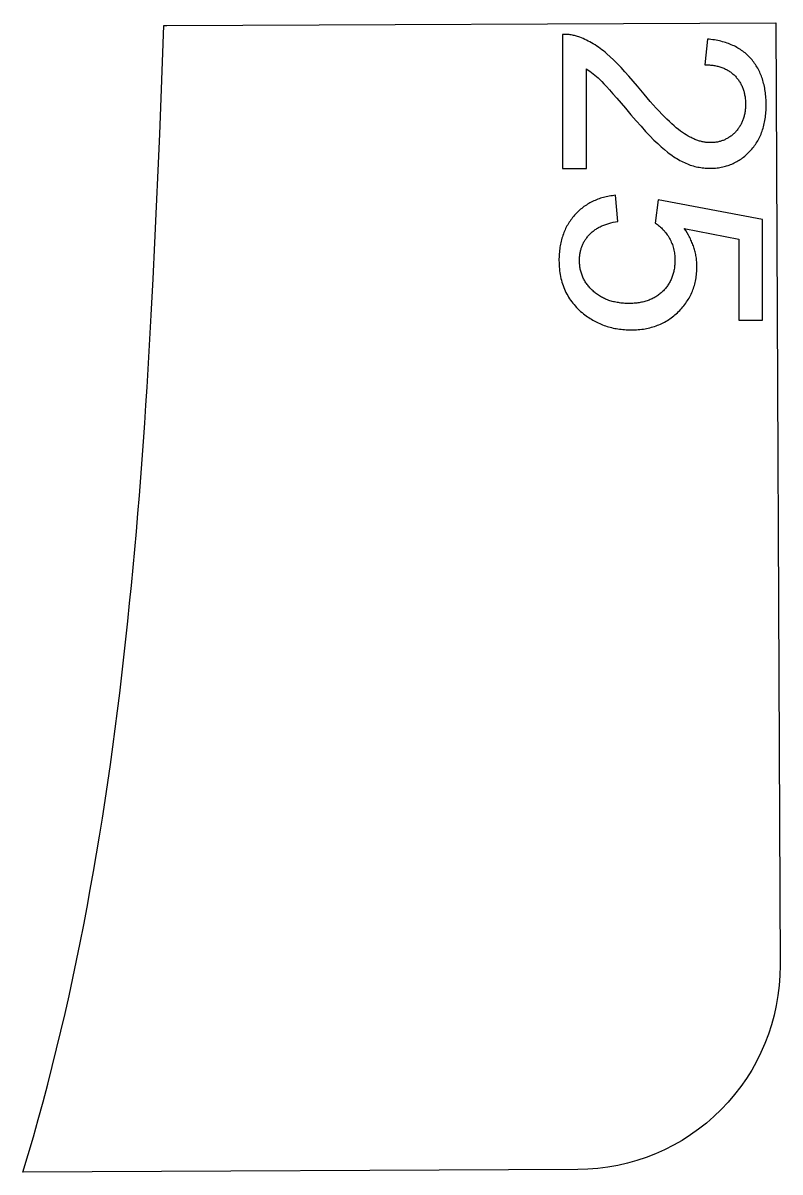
# Model space of a CAD drawing. Extents: x -8894 to -3022, y 6798 to 8329.
# Drawn here: x -6539.2 to -6352.8, y 7723.2 to 8006 of the extents above; entities that cross this region are included whole.
import ezdxf

# ---------------------------------------------------------------- set-up
doc = ezdxf.new("R2010")
doc.units = 0
doc.layers.add('LAYER_03', color=7, linetype='CONTINUOUS')
doc.layers.add('STEVILKE', color=7, linetype='CONTINUOUS')

msp = doc.modelspace()

# ---------------------------------------------------------------- linework, layer by layer
at = {"layer": 'LAYER_03'}
msp.add_lwpolyline([(-6402.56, 7723.8), (-6539.24, 7723.21), (-6537.94, 7727.52), (-6536.68, 7731.84), (-6535.46, 7736.17), (-6534.28, 7740.5), (-6533.13, 7744.83), (-6532.02, 7749.17), (-6530.94, 7753.51), (-6529.89, 7757.86), (-6528.88, 7762.21), (-6527.9, 7766.56), (-6526.95, 7770.92), (-6526.03, 7775.28), (-6525.14, 7779.65), (-6524.28, 7784.02), (-6523.45, 7788.39), (-6522.65, 7792.77), (-6521.87, 7797.14), (-6521.11, 7801.53), (-6520.39, 7805.91), (-6519.68, 7810.3), (-6519, 7814.69), (-6518.35, 7819.09), (-6517.72, 7823.49), (-6517.11, 7827.89), (-6516.52, 7832.29), (-6515.95, 7836.69), (-6515.4, 7841.1), (-6514.88, 7845.51), (-6514.37, 7849.93), (-6513.88, 7854.34), (-6513.41, 7858.76), (-6512.96, 7863.18), (-6512.52, 7867.6), (-6512.1, 7872.02), (-6511.69, 7876.45), (-6511.3, 7880.88), (-6510.93, 7885.31), (-6510.57, 7889.74), (-6510.22, 7894.17), (-6509.89, 7898.61), (-6509.57, 7903.04), (-6509.26, 7907.48), (-6508.96, 7911.92), (-6508.68, 7916.36), (-6508.4, 7920.8), (-6508.14, 7925.24), (-6507.63, 7934.13), (-6507.17, 7943.03), (-6506.73, 7951.92), (-6506.32, 7960.83), (-6505.93, 7969.73), (-6505.56, 7978.64), (-6505.21, 7987.54), (-6504.53, 8005.36), (-6503.78, 8005.37), (-6353.78, 8006.01), (-6352.78, 7774.02, -0.414214)], format="xyb", close=True, dxfattribs=at)
at = {"layer": 'STEVILKE'}
for points in [[(-6406.37, 8003.21), (-6406.37, 7970.18), (-6400.47, 7970.18), (-6400.47, 7994.69), (-6400.05, 7994.43), (-6399.64, 7994.14), (-6399.22, 7993.85), (-6398.81, 7993.53), (-6398.39, 7993.2), (-6397.98, 7992.85), (-6397.56, 7992.48), (-6397.15, 7992.1), (-6396.93, 7991.89), (-6396.69, 7991.65), (-6396.14, 7991.07), (-6395.49, 7990.37), (-6394.75, 7989.54), (-6393.92, 7988.59), (-6392.99, 7987.52), (-6390.86, 7985.01), (-6389.5, 7983.42), (-6388.21, 7981.94), (-6387, 7980.58), (-6385.87, 7979.34), (-6384.81, 7978.22), (-6383.82, 7977.21), (-6382.91, 7976.32), (-6382.07, 7975.55), (-6381.27, 7974.87), (-6380.48, 7974.23), (-6380.09, 7973.93), (-6379.71, 7973.64), (-6379.32, 7973.37), (-6378.94, 7973.11), (-6378.56, 7972.86), (-6378.18, 7972.63), (-6377.81, 7972.4), (-6377.43, 7972.19), (-6377.06, 7972), (-6376.7, 7971.81), (-6376.33, 7971.64), (-6375.97, 7971.48), (-6375.6, 7971.33), (-6375.24, 7971.19), (-6374.88, 7971.06), (-6374.51, 7970.94), (-6374.15, 7970.83), (-6373.78, 7970.73), (-6373.41, 7970.64), (-6373.04, 7970.56), (-6372.67, 7970.49), (-6372.3, 7970.42), (-6371.93, 7970.37), (-6371.56, 7970.33), (-6371.19, 7970.29), (-6370.82, 7970.27), (-6370.44, 7970.26), (-6370.07, 7970.25), (-6369.7, 7970.26), (-6369.34, 7970.27), (-6368.98, 7970.29), (-6368.63, 7970.32), (-6368.27, 7970.35), (-6367.93, 7970.4), (-6367.58, 7970.45), (-6367.24, 7970.51), (-6366.9, 7970.58), (-6366.57, 7970.66), (-6366.24, 7970.75), (-6365.92, 7970.84), (-6365.59, 7970.94), (-6365.28, 7971.05), (-6364.96, 7971.17), (-6364.65, 7971.3), (-6364.34, 7971.43), (-6364.04, 7971.58), (-6363.74, 7971.73), (-6363.44, 7971.89), (-6363.15, 7972.06), (-6362.86, 7972.23), (-6362.58, 7972.42), (-6362.3, 7972.61), (-6362.02, 7972.81), (-6361.75, 7973.02), (-6361.48, 7973.24), (-6361.21, 7973.46), (-6360.95, 7973.69), (-6360.69, 7973.94), (-6360.44, 7974.19), (-6360.19, 7974.44), (-6359.94, 7974.71), (-6359.7, 7974.98), (-6359.47, 7975.26), (-6359.25, 7975.54), (-6359.04, 7975.83), (-6358.83, 7976.12), (-6358.63, 7976.42), (-6358.44, 7976.73), (-6358.26, 7977.04), (-6358.08, 7977.36), (-6357.92, 7977.68), (-6357.76, 7978.01), (-6357.6, 7978.35), (-6357.46, 7978.69), (-6357.32, 7979.03), (-6357.19, 7979.39), (-6357.07, 7979.74), (-6356.96, 7980.11), (-6356.86, 7980.48), (-6356.76, 7980.86), (-6356.67, 7981.24), (-6356.59, 7981.63), (-6356.51, 7982.02), (-6356.45, 7982.42), (-6356.39, 7982.83), (-6356.34, 7983.24), (-6356.3, 7983.65), (-6356.26, 7984.08), (-6356.23, 7984.51), (-6356.21, 7984.94), (-6356.2, 7985.38), (-6356.2, 7985.83), (-6356.21, 7986.71), (-6356.23, 7987.14), (-6356.26, 7987.56), (-6356.29, 7987.98), (-6356.33, 7988.4), (-6356.37, 7988.81), (-6356.43, 7989.21), (-6356.49, 7989.61), (-6356.56, 7990), (-6356.63, 7990.38), (-6356.72, 7990.76), (-6356.81, 7991.14), (-6356.91, 7991.51), (-6357.01, 7991.87), (-6357.12, 7992.23), (-6357.24, 7992.58), (-6357.37, 7992.92), (-6357.5, 7993.27), (-6357.64, 7993.6), (-6357.79, 7993.93), (-6357.95, 7994.25), (-6358.11, 7994.57), (-6358.28, 7994.88), (-6358.46, 7995.19), (-6358.64, 7995.49), (-6358.83, 7995.79), (-6359.03, 7996.08), (-6359.24, 7996.36), (-6359.45, 7996.64), (-6359.67, 7996.91), (-6359.9, 7997.18), (-6360.13, 7997.44), (-6360.37, 7997.69), (-6360.62, 7997.94), (-6360.87, 7998.18), (-6361.13, 7998.41), (-6361.4, 7998.64), (-6361.67, 7998.86), (-6361.95, 7999.07), (-6362.24, 7999.27), (-6362.54, 7999.47), (-6362.84, 7999.66), (-6363.14, 7999.84), (-6363.45, 8000.02), (-6363.77, 8000.19), (-6364.1, 8000.35), (-6364.43, 8000.51), (-6364.77, 8000.66), (-6365.12, 8000.8), (-6365.47, 8000.93), (-6365.83, 8001.06), (-6366.2, 8001.18), (-6366.57, 8001.3), (-6366.95, 8001.4), (-6367.33, 8001.5), (-6367.72, 8001.6), (-6368.12, 8001.68), (-6368.53, 8001.76), (-6368.94, 8001.83), (-6369.36, 8001.9), (-6369.78, 8001.96), (-6370.21, 8002.01), (-6370.65, 8002.05), (-6371.3, 7995.75), (-6371, 7995.74), (-6370.72, 7995.73), (-6370.43, 7995.72), (-6370.15, 7995.7), (-6369.88, 7995.67), (-6369.6, 7995.64), (-6369.34, 7995.61), (-6369.07, 7995.56), (-6368.81, 7995.52), (-6368.56, 7995.47), (-6368.3, 7995.41), (-6368.06, 7995.35), (-6367.81, 7995.29), (-6367.57, 7995.21), (-6367.34, 7995.14), (-6367.1, 7995.06), (-6366.88, 7994.97), (-6366.65, 7994.88), (-6366.43, 7994.78), (-6366.22, 7994.68), (-6366, 7994.57), (-6365.8, 7994.46), (-6365.59, 7994.34), (-6365.39, 7994.22), (-6365.2, 7994.09), (-6365, 7993.96), (-6364.82, 7993.82), (-6364.63, 7993.68), (-6364.45, 7993.53), (-6364.28, 7993.38), (-6364.1, 7993.22), (-6363.93, 7993.05), (-6363.77, 7992.89), (-6363.61, 7992.71), (-6363.46, 7992.54), (-6363.31, 7992.36), (-6363.17, 7992.18), (-6363.03, 7991.99), (-6362.9, 7991.81), (-6362.77, 7991.61), (-6362.65, 7991.42), (-6362.53, 7991.22), (-6362.42, 7991.02), (-6362.31, 7990.81), (-6362.21, 7990.6), (-6362.12, 7990.39), (-6362.03, 7990.17), (-6361.94, 7989.95), (-6361.86, 7989.73), (-6361.79, 7989.5), (-6361.72, 7989.27), (-6361.65, 7989.04), (-6361.59, 7988.8), (-6361.54, 7988.56), (-6361.49, 7988.32), (-6361.44, 7988.07), (-6361.4, 7987.82), (-6361.37, 7987.56), (-6361.34, 7987.31), (-6361.32, 7987.04), (-6361.3, 7986.78), (-6361.29, 7986.51), (-6361.28, 7986.24), (-6361.28, 7985.96), (-6361.28, 7985.7), (-6361.29, 7985.45), (-6361.3, 7985.19), (-6361.32, 7984.94), (-6361.34, 7984.69), (-6361.36, 7984.45), (-6361.4, 7984.21), (-6361.43, 7983.97), (-6361.47, 7983.73), (-6361.52, 7983.5), (-6361.57, 7983.27), (-6361.63, 7983.04), (-6361.69, 7982.82), (-6361.76, 7982.6), (-6361.83, 7982.38), (-6361.9, 7982.17), (-6361.98, 7981.96), (-6362.07, 7981.75), (-6362.16, 7981.54), (-6362.25, 7981.34), (-6362.36, 7981.14), (-6362.46, 7980.95), (-6362.57, 7980.76), (-6362.69, 7980.57), (-6362.81, 7980.38), (-6362.93, 7980.2), (-6363.06, 7980.02), (-6363.19, 7979.84), (-6363.33, 7979.67), (-6363.48, 7979.5), (-6363.63, 7979.33), (-6363.78, 7979.16), (-6363.94, 7979), (-6364.1, 7978.85), (-6364.26, 7978.7), (-6364.43, 7978.55), (-6364.59, 7978.41), (-6364.76, 7978.28), (-6364.93, 7978.15), (-6365.11, 7978.02), (-6365.28, 7977.9), (-6365.46, 7977.79), (-6365.64, 7977.68), (-6365.82, 7977.58), (-6366.01, 7977.48), (-6366.19, 7977.38), (-6366.38, 7977.29), (-6366.57, 7977.21), (-6366.77, 7977.13), (-6366.96, 7977.06), (-6367.16, 7976.99), (-6367.36, 7976.92), (-6367.56, 7976.87), (-6367.77, 7976.81), (-6367.97, 7976.76), (-6368.18, 7976.72), (-6368.39, 7976.68), (-6368.61, 7976.65), (-6368.82, 7976.62), (-6369.04, 7976.6), (-6369.26, 7976.58), (-6369.48, 7976.57), (-6369.71, 7976.56), (-6369.93, 7976.56), (-6370.15, 7976.56), (-6370.37, 7976.57), (-6370.59, 7976.58), (-6370.81, 7976.6), (-6371.03, 7976.63), (-6371.25, 7976.66), (-6371.47, 7976.69), (-6371.7, 7976.74), (-6371.92, 7976.78), (-6372.15, 7976.84), (-6372.37, 7976.9), (-6372.6, 7976.96), (-6372.83, 7977.03), (-6373.06, 7977.11), (-6373.29, 7977.19), (-6373.52, 7977.27), (-6373.75, 7977.37), (-6373.98, 7977.46), (-6374.21, 7977.57), (-6374.45, 7977.68), (-6374.68, 7977.79), (-6374.92, 7977.91), (-6375.39, 7978.17), (-6375.86, 7978.45), (-6376.34, 7978.75), (-6376.83, 7979.07), (-6377.31, 7979.42), (-6377.81, 7979.8), (-6378.33, 7980.22), (-6378.87, 7980.68), (-6379.44, 7981.18), (-6380.02, 7981.73), (-6380.63, 7982.31), (-6381.26, 7982.94), (-6381.91, 7983.6), (-6382.58, 7984.31), (-6383.28, 7985.06), (-6383.99, 7985.85), (-6384.73, 7986.69), (-6385.49, 7987.56), (-6386.27, 7988.48), (-6387.9, 7990.43), (-6388.95, 7991.7), (-6389.98, 7992.9), (-6390.97, 7994.02), (-6391.93, 7995.06), (-6392.86, 7996.02), (-6393.76, 7996.91), (-6394.63, 7997.72), (-6395.46, 7998.46), (-6395.87, 7998.8), (-6396.28, 7999.13), (-6396.69, 7999.44), (-6397.1, 7999.75), (-6397.52, 8000.04), (-6397.93, 8000.33), (-6398.34, 8000.6), (-6398.76, 8000.85), (-6399.18, 8001.1), (-6399.59, 8001.34), (-6400.01, 8001.56), (-6400.43, 8001.77), (-6400.85, 8001.97), (-6401.27, 8002.16), (-6401.69, 8002.33), (-6402.11, 8002.49), (-6402.36, 8002.59), (-6402.62, 8002.68), (-6402.88, 8002.76), (-6403.14, 8002.83), (-6403.4, 8002.9), (-6403.67, 8002.96), (-6403.93, 8003.02), (-6404.2, 8003.07), (-6404.46, 8003.11), (-6404.73, 8003.14), (-6405, 8003.17), (-6405.27, 8003.19), (-6405.54, 8003.21), (-6405.82, 8003.21), (-6406.09, 8003.22)], [(-6393.28, 7963.61), (-6393.67, 7963.56), (-6394.06, 7963.51), (-6394.44, 7963.46), (-6394.82, 7963.39), (-6395.19, 7963.32), (-6395.56, 7963.25), (-6395.92, 7963.16), (-6396.28, 7963.07), (-6396.63, 7962.97), (-6396.98, 7962.86), (-6397.32, 7962.75), (-6397.66, 7962.63), (-6397.99, 7962.5), (-6398.32, 7962.36), (-6398.65, 7962.22), (-6398.96, 7962.07), (-6399.28, 7961.91), (-6399.59, 7961.75), (-6399.89, 7961.57), (-6400.19, 7961.39), (-6400.48, 7961.21), (-6400.77, 7961.01), (-6401.06, 7960.81), (-6401.34, 7960.61), (-6401.61, 7960.39), (-6401.88, 7960.17), (-6402.15, 7959.94), (-6402.41, 7959.7), (-6402.67, 7959.46), (-6402.92, 7959.21), (-6403.16, 7958.95), (-6403.4, 7958.68), (-6403.64, 7958.41), (-6403.87, 7958.13), (-6404.09, 7957.85), (-6404.3, 7957.56), (-6404.5, 7957.27), (-6404.7, 7956.98), (-6404.89, 7956.67), (-6405.07, 7956.37), (-6405.25, 7956.06), (-6405.42, 7955.74), (-6405.58, 7955.42), (-6405.73, 7955.09), (-6405.87, 7954.76), (-6406.01, 7954.43), (-6406.14, 7954.09), (-6406.27, 7953.74), (-6406.38, 7953.39), (-6406.49, 7953.04), (-6406.59, 7952.68), (-6406.68, 7952.31), (-6406.77, 7951.94), (-6406.85, 7951.57), (-6406.92, 7951.19), (-6406.98, 7950.8), (-6407.04, 7950.41), (-6407.09, 7950.02), (-6407.13, 7949.62), (-6407.16, 7949.22), (-6407.19, 7948.81), (-6407.21, 7948.39), (-6407.22, 7947.98), (-6407.22, 7947.55), (-6407.21, 7947.04), (-6407.2, 7946.53), (-6407.17, 7946.02), (-6407.13, 7945.53), (-6407.07, 7945.04), (-6407.01, 7944.56), (-6406.93, 7944.08), (-6406.84, 7943.61), (-6406.74, 7943.15), (-6406.63, 7942.7), (-6406.5, 7942.25), (-6406.37, 7941.81), (-6406.22, 7941.37), (-6406.06, 7940.95), (-6405.89, 7940.53), (-6405.7, 7940.11), (-6405.51, 7939.71), (-6405.3, 7939.31), (-6405.08, 7938.91), (-6404.85, 7938.53), (-6404.61, 7938.15), (-6404.35, 7937.78), (-6404.09, 7937.41), (-6403.81, 7937.05), (-6403.52, 7936.7), (-6403.22, 7936.36), (-6402.9, 7936.02), (-6402.58, 7935.69), (-6402.24, 7935.36), (-6401.89, 7935.04), (-6401.53, 7934.73), (-6401.15, 7934.43), (-6400.84, 7934.19), (-6400.53, 7933.95), (-6400.21, 7933.72), (-6399.89, 7933.5), (-6399.56, 7933.29), (-6399.24, 7933.09), (-6398.9, 7932.89), (-6398.57, 7932.7), (-6398.23, 7932.52), (-6397.89, 7932.35), (-6397.54, 7932.18), (-6397.19, 7932.02), (-6396.83, 7931.87), (-6396.48, 7931.73), (-6396.12, 7931.59), (-6395.75, 7931.47), (-6395.38, 7931.35), (-6395.01, 7931.23), (-6394.64, 7931.13), (-6394.26, 7931.03), (-6393.87, 7930.94), (-6393.49, 7930.86), (-6393.1, 7930.79), (-6392.71, 7930.72), (-6392.31, 7930.67), (-6391.91, 7930.62), (-6391.5, 7930.57), (-6391.1, 7930.54), (-6390.68, 7930.51), (-6390.27, 7930.49), (-6389.85, 7930.48), (-6389.43, 7930.48), (-6388.99, 7930.48), (-6388.55, 7930.49), (-6388.12, 7930.52), (-6387.69, 7930.55), (-6387.27, 7930.59), (-6386.85, 7930.63), (-6386.44, 7930.69), (-6386.03, 7930.76), (-6385.63, 7930.83), (-6385.23, 7930.92), (-6384.84, 7931.01), (-6384.45, 7931.11), (-6384.07, 7931.22), (-6383.69, 7931.34), (-6383.32, 7931.47), (-6382.95, 7931.6), (-6382.59, 7931.75), (-6382.23, 7931.9), (-6381.88, 7932.06), (-6381.54, 7932.23), (-6381.2, 7932.41), (-6380.86, 7932.6), (-6380.53, 7932.8), (-6380.2, 7933.01), (-6379.88, 7933.22), (-6379.56, 7933.45), (-6379.25, 7933.68), (-6378.95, 7933.92), (-6378.65, 7934.17), (-6378.35, 7934.43), (-6378.06, 7934.7), (-6377.77, 7934.98), (-6377.49, 7935.26), (-6377.22, 7935.55), (-6376.96, 7935.84), (-6376.71, 7936.13), (-6376.47, 7936.43), (-6376.23, 7936.73), (-6376.01, 7937.04), (-6375.79, 7937.35), (-6375.58, 7937.67), (-6375.38, 7937.99), (-6375.19, 7938.31), (-6375.01, 7938.64), (-6374.84, 7938.97), (-6374.67, 7939.3), (-6374.52, 7939.64), (-6374.37, 7939.99), (-6374.24, 7940.33), (-6374.11, 7940.68), (-6373.99, 7941.04), (-6373.88, 7941.4), (-6373.78, 7941.76), (-6373.68, 7942.13), (-6373.6, 7942.5), (-6373.52, 7942.87), (-6373.46, 7943.25), (-6373.4, 7943.64), (-6373.35, 7944.02), (-6373.31, 7944.41), (-6373.28, 7944.81), (-6373.26, 7945.21), (-6373.24, 7945.61), (-6373.24, 7946.02), (-6373.24, 7946.33), (-6373.25, 7946.63), (-6373.27, 7946.94), (-6373.29, 7947.25), (-6373.32, 7947.55), (-6373.35, 7947.86), (-6373.39, 7948.16), (-6373.44, 7948.46), (-6373.49, 7948.76), (-6373.55, 7949.06), (-6373.61, 7949.36), (-6373.68, 7949.66), (-6373.76, 7949.96), (-6373.84, 7950.26), (-6373.93, 7950.55), (-6374.02, 7950.85), (-6374.12, 7951.14), (-6374.23, 7951.44), (-6374.34, 7951.73), (-6374.46, 7952.02), (-6374.59, 7952.31), (-6374.72, 7952.6), (-6374.86, 7952.89), (-6375, 7953.18), (-6375.15, 7953.47), (-6375.31, 7953.76), (-6375.64, 7954.33), (-6376, 7954.9), (-6376.38, 7955.46), (-6362.95, 7952.77), (-6362.95, 7932.83), (-6357.08, 7932.83), (-6357.08, 7957.68), (-6382.75, 7962.51), (-6383.5, 7956.75), (-6383.23, 7956.58), (-6382.97, 7956.4), (-6382.72, 7956.21), (-6382.48, 7956.01), (-6382.23, 7955.8), (-6382, 7955.59), (-6381.77, 7955.37), (-6381.55, 7955.14), (-6381.34, 7954.9), (-6381.13, 7954.65), (-6380.92, 7954.4), (-6380.73, 7954.13), (-6380.54, 7953.86), (-6380.35, 7953.59), (-6380.18, 7953.3), (-6380.01, 7953.01), (-6379.84, 7952.71), (-6379.69, 7952.4), (-6379.55, 7952.09), (-6379.42, 7951.78), (-6379.3, 7951.46), (-6379.18, 7951.13), (-6379.08, 7950.81), (-6379, 7950.48), (-6378.92, 7950.14), (-6378.85, 7949.8), (-6378.79, 7949.45), (-6378.74, 7949.1), (-6378.71, 7948.75), (-6378.68, 7948.39), (-6378.66, 7948.02), (-6378.66, 7947.65), (-6378.66, 7947.36), (-6378.67, 7947.07), (-6378.69, 7946.78), (-6378.71, 7946.49), (-6378.73, 7946.21), (-6378.77, 7945.93), (-6378.8, 7945.65), (-6378.85, 7945.38), (-6378.9, 7945.11), (-6378.96, 7944.85), (-6379.02, 7944.59), (-6379.09, 7944.33), (-6379.16, 7944.08), (-6379.24, 7943.83), (-6379.33, 7943.58), (-6379.42, 7943.34), (-6379.51, 7943.1), (-6379.62, 7942.86), (-6379.73, 7942.63), (-6379.84, 7942.4), (-6379.97, 7942.18), (-6380.09, 7941.96), (-6380.23, 7941.74), (-6380.37, 7941.52), (-6380.51, 7941.31), (-6380.66, 7941.1), (-6380.82, 7940.9), (-6380.98, 7940.7), (-6381.15, 7940.5), (-6381.32, 7940.31), (-6381.51, 7940.12), (-6381.69, 7939.93), (-6381.88, 7939.75), (-6382.08, 7939.58), (-6382.28, 7939.41), (-6382.49, 7939.24), (-6382.69, 7939.09), (-6382.91, 7938.93), (-6383.13, 7938.79), (-6383.35, 7938.64), (-6383.57, 7938.51), (-6383.8, 7938.38), (-6384.04, 7938.26), (-6384.28, 7938.14), (-6384.52, 7938.03), (-6384.77, 7937.92), (-6385.02, 7937.82), (-6385.28, 7937.72), (-6385.54, 7937.63), (-6385.81, 7937.55), (-6386.08, 7937.47), (-6386.35, 7937.4), (-6386.63, 7937.34), (-6386.91, 7937.27), (-6387.2, 7937.22), (-6387.49, 7937.17), (-6387.78, 7937.13), (-6388.08, 7937.09), (-6388.39, 7937.06), (-6388.7, 7937.03), (-6389.01, 7937.01), (-6389.33, 7937), (-6389.65, 7936.99), (-6389.97, 7936.99), (-6390.32, 7936.99), (-6390.66, 7937), (-6390.99, 7937.01), (-6391.32, 7937.03), (-6391.65, 7937.06), (-6391.97, 7937.09), (-6392.29, 7937.13), (-6392.6, 7937.18), (-6392.91, 7937.23), (-6393.21, 7937.29), (-6393.51, 7937.35), (-6393.81, 7937.42), (-6394.1, 7937.49), (-6394.39, 7937.57), (-6394.67, 7937.66), (-6394.95, 7937.75), (-6395.23, 7937.85), (-6395.5, 7937.96), (-6395.76, 7938.07), (-6396.02, 7938.18), (-6396.28, 7938.31), (-6396.54, 7938.44), (-6396.78, 7938.57), (-6397.03, 7938.71), (-6397.27, 7938.86), (-6397.51, 7939.01), (-6397.74, 7939.17), (-6397.97, 7939.34), (-6398.19, 7939.51), (-6398.41, 7939.68), (-6398.63, 7939.87), (-6398.84, 7940.05), (-6399.04, 7940.25), (-6399.24, 7940.44), (-6399.43, 7940.64), (-6399.62, 7940.84), (-6399.8, 7941.05), (-6399.97, 7941.25), (-6400.14, 7941.46), (-6400.3, 7941.67), (-6400.45, 7941.89), (-6400.6, 7942.1), (-6400.74, 7942.32), (-6400.87, 7942.55), (-6401, 7942.77), (-6401.12, 7943), (-6401.23, 7943.23), (-6401.34, 7943.46), (-6401.44, 7943.7), (-6401.54, 7943.94), (-6401.62, 7944.18), (-6401.71, 7944.42), (-6401.78, 7944.67), (-6401.85, 7944.92), (-6401.91, 7945.17), (-6401.97, 7945.42), (-6402.02, 7945.68), (-6402.06, 7945.94), (-6402.09, 7946.2), (-6402.12, 7946.47), (-6402.15, 7946.73), (-6402.16, 7947), (-6402.17, 7947.28), (-6402.18, 7947.55), (-6402.17, 7947.78), (-6402.17, 7948.01), (-6402.16, 7948.23), (-6402.14, 7948.46), (-6402.12, 7948.68), (-6402.09, 7948.9), (-6402.06, 7949.11), (-6402.03, 7949.33), (-6401.99, 7949.54), (-6401.94, 7949.75), (-6401.9, 7949.96), (-6401.84, 7950.16), (-6401.79, 7950.37), (-6401.72, 7950.57), (-6401.66, 7950.77), (-6401.58, 7950.96), (-6401.51, 7951.16), (-6401.43, 7951.35), (-6401.34, 7951.55), (-6401.25, 7951.73), (-6401.16, 7951.92), (-6401.06, 7952.11), (-6400.95, 7952.29), (-6400.84, 7952.47), (-6400.73, 7952.65), (-6400.61, 7952.83), (-6400.49, 7953), (-6400.36, 7953.17), (-6400.23, 7953.34), (-6400.09, 7953.51), (-6399.95, 7953.68), (-6399.81, 7953.84), (-6399.66, 7954), (-6399.5, 7954.16), (-6399.34, 7954.31), (-6399.18, 7954.46), (-6399.01, 7954.61), (-6398.84, 7954.75), (-6398.66, 7954.89), (-6398.48, 7955.03), (-6398.29, 7955.16), (-6398.1, 7955.29), (-6397.9, 7955.41), (-6397.7, 7955.53), (-6397.5, 7955.65), (-6397.29, 7955.76), (-6397.07, 7955.87), (-6396.85, 7955.98), (-6396.63, 7956.08), (-6396.4, 7956.18), (-6396.17, 7956.27), (-6395.93, 7956.36), (-6395.69, 7956.45), (-6395.45, 7956.53), (-6395.2, 7956.61), (-6394.94, 7956.69), (-6394.68, 7956.76), (-6394.42, 7956.83), (-6393.87, 7956.96), (-6393.31, 7957.07), (-6392.74, 7957.16)]]:
    msp.add_lwpolyline(points, close=True, dxfattribs=at)

doc.saveas('drawing.dxf')
